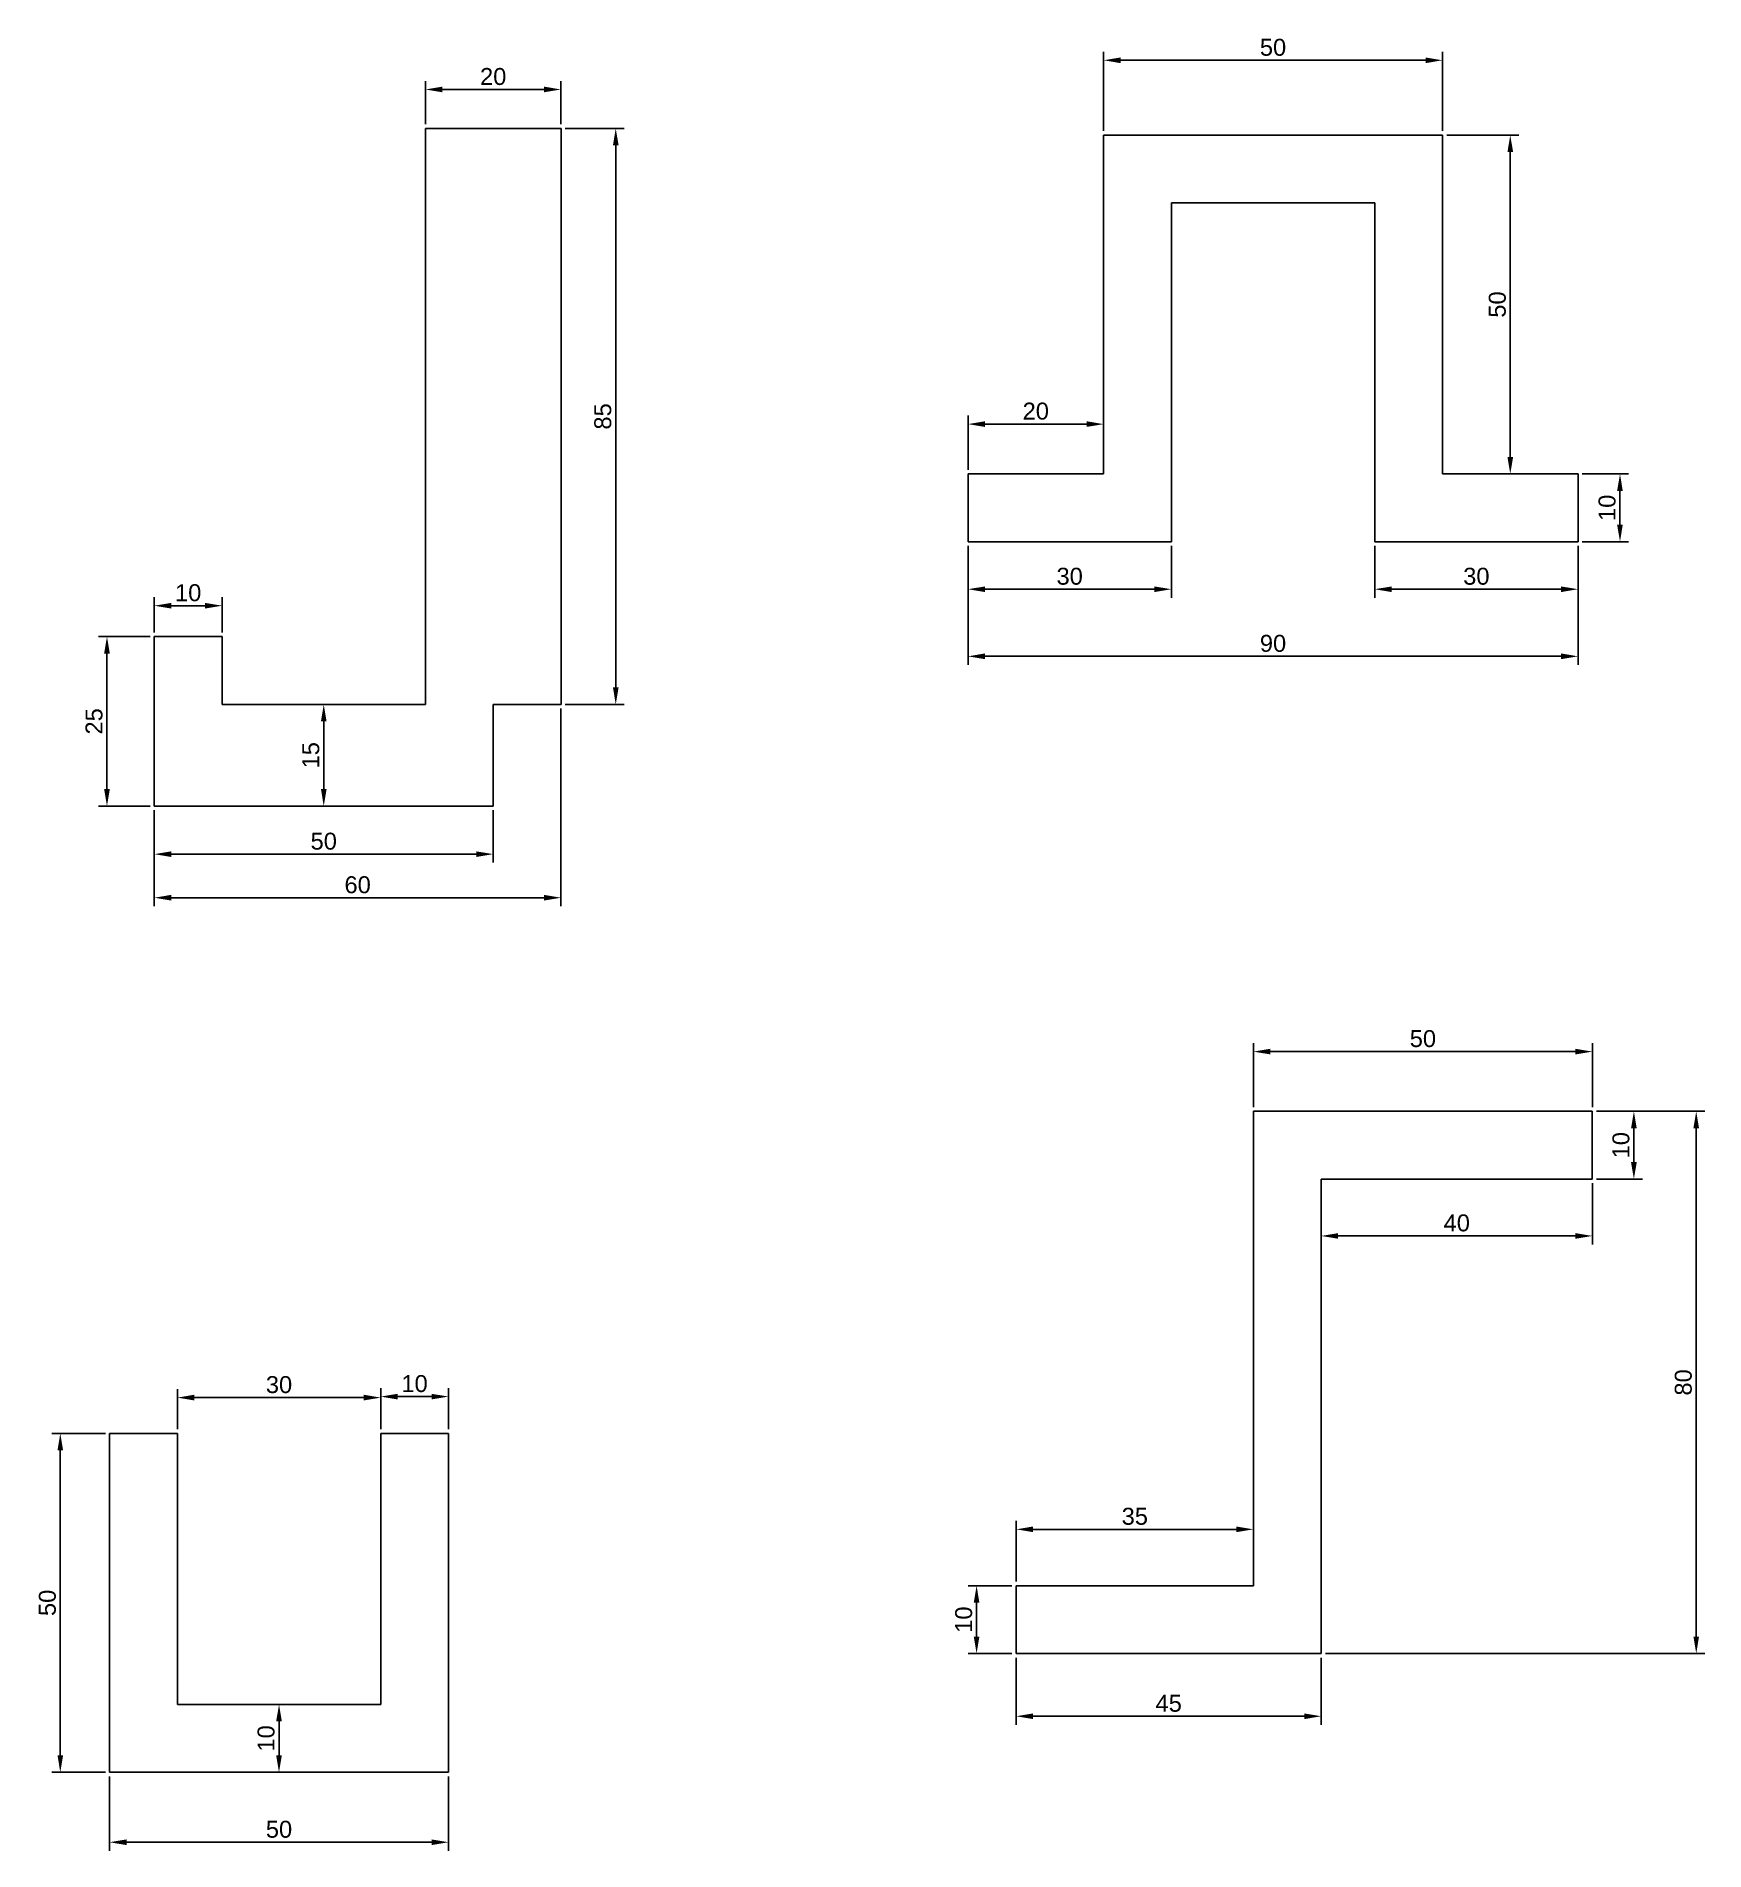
# Model space of a CAD drawing. Header units: millimetres. Extents: x 3287 to 3533, y 490 to 757.
import ezdxf

# ---------------------------------------------------------------- set-up
doc = ezdxf.new("R2010")
doc.units = ezdxf.units.MM
doc.styles.get("Standard").update_dxf_attribs({"font": 'arial.ttf'})
doc.dimstyles.new('ISO-25', dxfattribs={"dimtxt": 2.5, "dimasz": 2.5, "dimexe": 1.25, "dimexo": 0.625, "dimtad": 1, "dimtxsty": 'Standard', "dimcen": 2.5, "dimadec": 0, "dimazin": 0, "dimtfac": 1, "dimtmove": 0, "dimatfit": 3, "dimfxl": 1, "dimarcsym": 0})

# ---------------------------------------------------------------- blocks, each defined once
blk = doc.blocks.new('*D2')
at = {"color": 0, "lineweight": -2, "transparency": 16777216}
for p, q in [((3364.79, 743.88), (3373.49, 743.88)), ((3372.24, 741.38), (3372.24, 661.38)), ((3364.79, 658.88), (3373.49, 658.88))]:
    blk.add_line(p, q, dxfattribs=at)
at = {"color": 0, "transparency": 16777216}
for points in [[(3371.83, 741.38), (3372.66, 741.38), (3372.24, 743.88)], [(3371.83, 661.38), (3372.66, 661.38), (3372.24, 658.88)]]:
    blk.add_solid(points, dxfattribs=at)
at = {"layer": 'Defpoints', "color": 0, "transparency": 16777216}
for p in [(3364.16, 743.88), (3364.16, 658.88), (3372.24, 658.88)]:
    blk.add_point(p, dxfattribs=at)
at = {"color": 0, "transparency": 16777216, "insert": (3370.34, 701.38), "char_height": 2.5, "attachment_point": 5, "rotation": 90}
blk.add_mtext('85', dxfattribs=at)
blk = doc.blocks.new('*D3')
at = {"color": 0, "lineweight": -2, "transparency": 16777216}
for p, q in [((3304.16, 643.26), (3304.16, 635.54)), ((3354.16, 643.26), (3354.16, 635.54)), ((3306.66, 636.79), (3351.66, 636.79))]:
    blk.add_line(p, q, dxfattribs=at)
at = {"color": 0, "transparency": 16777216}
for points in [[(3306.66, 637.2), (3306.66, 636.37), (3304.16, 636.79)], [(3351.66, 637.2), (3351.66, 636.37), (3354.16, 636.79)]]:
    blk.add_solid(points, dxfattribs=at)
at = {"layer": 'Defpoints', "color": 0, "transparency": 16777216}
for p in [(3304.16, 643.88), (3354.16, 643.88), (3354.16, 636.79)]:
    blk.add_point(p, dxfattribs=at)
at = {"color": 0, "transparency": 16777216, "insert": (3329.16, 638.69), "char_height": 2.5, "attachment_point": 5}
blk.add_mtext('50', dxfattribs=at)
blk = doc.blocks.new('*D4')
at = {"color": 0, "lineweight": -2, "transparency": 16777216}
for p, q in [((3364.16, 658.26), (3364.16, 629.11)), ((3304.16, 643.26), (3304.16, 629.11)), ((3306.66, 630.36), (3361.66, 630.36))]:
    blk.add_line(p, q, dxfattribs=at)
at = {"color": 0, "transparency": 16777216}
for points in [[(3306.66, 630.78), (3306.66, 629.94), (3304.16, 630.36)], [(3361.66, 630.78), (3361.66, 629.94), (3364.16, 630.36)]]:
    blk.add_solid(points, dxfattribs=at)
at = {"layer": 'Defpoints', "color": 0, "transparency": 16777216}
for p in [(3364.16, 658.88), (3304.16, 643.88), (3364.16, 630.36)]:
    blk.add_point(p, dxfattribs=at)
at = {"color": 0, "transparency": 16777216, "insert": (3334.16, 632.26), "char_height": 2.5, "attachment_point": 5}
blk.add_mtext('60', dxfattribs=at)
blk = doc.blocks.new('*D5')
at = {"color": 0, "lineweight": -2, "transparency": 16777216}
for p, q in [((3329.79, 658.88), (3330.41, 658.88)), ((3329.16, 656.38), (3329.16, 646.38)), ((3329.79, 643.88), (3330.41, 643.88))]:
    blk.add_line(p, q, dxfattribs=at)
at = {"color": 0, "transparency": 16777216}
for points in [[(3328.75, 656.38), (3329.58, 656.38), (3329.16, 658.88)], [(3328.75, 646.38), (3329.58, 646.38), (3329.16, 643.88)]]:
    blk.add_solid(points, dxfattribs=at)
at = {"layer": 'Defpoints', "color": 0, "transparency": 16777216}
for p in [(3329.16, 658.88), (3329.16, 643.88), (3329.16, 643.88)]:
    blk.add_point(p, dxfattribs=at)
at = {"color": 0, "transparency": 16777216, "insert": (3327.26, 651.38), "char_height": 2.5, "attachment_point": 5, "rotation": 90}
blk.add_mtext('15', dxfattribs=at)
blk = doc.blocks.new('*D6')
at = {"color": 0, "lineweight": -2, "transparency": 16777216}
for p, q in [((3303.54, 668.88), (3295.93, 668.88)), ((3297.18, 666.38), (3297.18, 646.38)), ((3303.54, 643.88), (3295.93, 643.88))]:
    blk.add_line(p, q, dxfattribs=at)
at = {"color": 0, "transparency": 16777216}
for points in [[(3296.76, 666.38), (3297.6, 666.38), (3297.18, 668.88)], [(3296.76, 646.38), (3297.6, 646.38), (3297.18, 643.88)]]:
    blk.add_solid(points, dxfattribs=at)
at = {"layer": 'Defpoints', "color": 0, "transparency": 16777216}
for p in [(3304.16, 668.88), (3297.18, 643.88), (3304.16, 643.88)]:
    blk.add_point(p, dxfattribs=at)
at = {"color": 0, "transparency": 16777216, "insert": (3295.28, 656.38), "char_height": 2.5, "attachment_point": 5, "rotation": 90}
blk.add_mtext('25', dxfattribs=at)
blk = doc.blocks.new('*D7')
at = {"color": 0, "lineweight": -2, "transparency": 16777216}
for p, q in [((3304.16, 669.51), (3304.16, 674.7)), ((3314.16, 669.51), (3314.16, 674.7)), ((3306.66, 673.45), (3311.66, 673.45))]:
    blk.add_line(p, q, dxfattribs=at)
at = {"color": 0, "transparency": 16777216}
for points in [[(3306.66, 673.86), (3306.66, 673.03), (3304.16, 673.45)], [(3311.66, 673.86), (3311.66, 673.03), (3314.16, 673.45)]]:
    blk.add_solid(points, dxfattribs=at)
at = {"layer": 'Defpoints', "color": 0, "transparency": 16777216}
for p in [(3314.16, 673.45), (3304.16, 668.88), (3314.16, 668.88)]:
    blk.add_point(p, dxfattribs=at)
at = {"color": 0, "transparency": 16777216, "insert": (3309.16, 675.35), "char_height": 2.5, "attachment_point": 5}
blk.add_mtext('10', dxfattribs=at)
blk = doc.blocks.new('*D8')
at = {"color": 0, "lineweight": -2, "transparency": 16777216}
for p, q in [((3344.16, 744.51), (3344.16, 750.87)), ((3364.16, 744.51), (3364.16, 750.87)), ((3346.66, 749.62), (3361.66, 749.62))]:
    blk.add_line(p, q, dxfattribs=at)
at = {"color": 0, "transparency": 16777216}
for points in [[(3346.66, 750.04), (3346.66, 749.21), (3344.16, 749.62)], [(3361.66, 750.04), (3361.66, 749.21), (3364.16, 749.62)]]:
    blk.add_solid(points, dxfattribs=at)
at = {"layer": 'Defpoints', "color": 0, "transparency": 16777216}
for p in [(3364.16, 749.62), (3344.16, 743.88), (3364.16, 743.88)]:
    blk.add_point(p, dxfattribs=at)
at = {"color": 0, "transparency": 16777216, "insert": (3354.16, 751.52), "char_height": 2.5, "attachment_point": 5}
blk.add_mtext('20', dxfattribs=at)
blk = doc.blocks.new('*D9')
at = {"color": 0, "lineweight": -2, "transparency": 16777216}
for p, q in [((3494.84, 742.89), (3505.46, 742.89)), ((3504.21, 740.39), (3504.21, 695.39)), ((3494.84, 692.89), (3505.46, 692.89))]:
    blk.add_line(p, q, dxfattribs=at)
at = {"color": 0, "transparency": 16777216}
for points in [[(3503.8, 740.39), (3504.63, 740.39), (3504.21, 742.89)], [(3503.8, 695.39), (3504.63, 695.39), (3504.21, 692.89)]]:
    blk.add_solid(points, dxfattribs=at)
at = {"layer": 'Defpoints', "color": 0, "transparency": 16777216}
for p in [(3494.21, 742.89), (3494.21, 692.89), (3504.21, 692.89)]:
    blk.add_point(p, dxfattribs=at)
at = {"color": 0, "transparency": 16777216, "insert": (3502.31, 717.89), "char_height": 2.5, "attachment_point": 5, "rotation": 90}
blk.add_mtext('50', dxfattribs=at)
blk = doc.blocks.new('*D10')
at = {"color": 0, "lineweight": -2, "transparency": 16777216}
for p, q in [((3444.21, 743.51), (3444.21, 755.18)), ((3494.21, 743.51), (3494.21, 755.18)), ((3491.71, 753.93), (3446.71, 753.93))]:
    blk.add_line(p, q, dxfattribs=at)
at = {"color": 0, "transparency": 16777216}
for points in [[(3446.71, 754.34), (3446.71, 753.51), (3444.21, 753.93)], [(3491.71, 754.34), (3491.71, 753.51), (3494.21, 753.93)]]:
    blk.add_solid(points, dxfattribs=at)
at = {"layer": 'Defpoints', "color": 0, "transparency": 16777216}
for p in [(3444.21, 753.93), (3444.21, 742.89), (3494.21, 742.89)]:
    blk.add_point(p, dxfattribs=at)
at = {"color": 0, "transparency": 16777216, "insert": (3469.21, 755.83), "char_height": 2.5, "attachment_point": 5}
blk.add_mtext('50', dxfattribs=at)
blk = doc.blocks.new('*D11')
at = {"color": 0, "lineweight": -2, "transparency": 16777216}
for p, q in [((3424.21, 693.51), (3424.21, 701.49)), ((3444.21, 693.51), (3444.21, 701.49)), ((3441.71, 700.24), (3426.71, 700.24))]:
    blk.add_line(p, q, dxfattribs=at)
at = {"color": 0, "transparency": 16777216}
for points in [[(3426.71, 700.66), (3426.71, 699.83), (3424.21, 700.24)], [(3441.71, 700.66), (3441.71, 699.83), (3444.21, 700.24)]]:
    blk.add_solid(points, dxfattribs=at)
at = {"layer": 'Defpoints', "color": 0, "transparency": 16777216}
for p in [(3424.21, 700.24), (3424.21, 692.89), (3444.21, 692.89)]:
    blk.add_point(p, dxfattribs=at)
at = {"color": 0, "transparency": 16777216, "insert": (3434.21, 702.15), "char_height": 2.5, "attachment_point": 5}
blk.add_mtext('20', dxfattribs=at)
blk = doc.blocks.new('*D12')
at = {"color": 0, "lineweight": -2, "transparency": 16777216}
for p, q in [((3424.21, 682.26), (3424.21, 674.63)), ((3454.21, 682.26), (3454.21, 674.63)), ((3426.71, 675.88), (3451.71, 675.88))]:
    blk.add_line(p, q, dxfattribs=at)
at = {"color": 0, "transparency": 16777216}
for points in [[(3426.71, 676.29), (3426.71, 675.46), (3424.21, 675.88)], [(3451.71, 676.29), (3451.71, 675.46), (3454.21, 675.88)]]:
    blk.add_solid(points, dxfattribs=at)
at = {"layer": 'Defpoints', "color": 0, "transparency": 16777216}
for p in [(3424.21, 682.89), (3454.21, 682.89), (3454.21, 675.88)]:
    blk.add_point(p, dxfattribs=at)
at = {"color": 0, "transparency": 16777216, "insert": (3439.21, 677.78), "char_height": 2.5, "attachment_point": 5}
blk.add_mtext('30', dxfattribs=at)
blk = doc.blocks.new('*D13')
at = {"color": 0, "lineweight": -2, "transparency": 16777216}
for p, q in [((3484.21, 682.26), (3484.21, 674.63)), ((3514.21, 682.26), (3514.21, 674.63)), ((3486.71, 675.88), (3511.71, 675.88))]:
    blk.add_line(p, q, dxfattribs=at)
at = {"color": 0, "transparency": 16777216}
for points in [[(3486.71, 676.29), (3486.71, 675.46), (3484.21, 675.88)], [(3511.71, 676.29), (3511.71, 675.46), (3514.21, 675.88)]]:
    blk.add_solid(points, dxfattribs=at)
at = {"layer": 'Defpoints', "color": 0, "transparency": 16777216}
for p in [(3484.21, 682.89), (3514.21, 682.89), (3514.21, 675.88)]:
    blk.add_point(p, dxfattribs=at)
at = {"color": 0, "transparency": 16777216, "insert": (3499.21, 677.78), "char_height": 2.5, "attachment_point": 5}
blk.add_mtext('30', dxfattribs=at)
blk = doc.blocks.new('*D14')
at = {"color": 0, "lineweight": -2, "transparency": 16777216}
for p, q in [((3424.21, 682.26), (3424.21, 664.73)), ((3514.21, 682.26), (3514.21, 664.73)), ((3426.71, 665.98), (3511.71, 665.98))]:
    blk.add_line(p, q, dxfattribs=at)
at = {"color": 0, "transparency": 16777216}
for points in [[(3426.71, 666.4), (3426.71, 665.56), (3424.21, 665.98)], [(3511.71, 666.4), (3511.71, 665.56), (3514.21, 665.98)]]:
    blk.add_solid(points, dxfattribs=at)
at = {"layer": 'Defpoints', "color": 0, "transparency": 16777216}
for p in [(3424.21, 682.89), (3514.21, 682.89), (3514.21, 665.98)]:
    blk.add_point(p, dxfattribs=at)
at = {"color": 0, "transparency": 16777216, "insert": (3469.21, 667.88), "char_height": 2.5, "attachment_point": 5}
blk.add_mtext('90', dxfattribs=at)
blk = doc.blocks.new('*D15')
at = {"color": 0, "lineweight": -2, "transparency": 16777216}
for p, q in [((3514.84, 692.89), (3521.65, 692.89)), ((3520.4, 690.39), (3520.4, 685.39)), ((3514.84, 682.89), (3521.65, 682.89))]:
    blk.add_line(p, q, dxfattribs=at)
at = {"color": 0, "transparency": 16777216}
for points in [[(3519.98, 690.39), (3520.81, 690.39), (3520.4, 692.89)], [(3519.98, 685.39), (3520.81, 685.39), (3520.4, 682.89)]]:
    blk.add_solid(points, dxfattribs=at)
at = {"layer": 'Defpoints', "color": 0, "transparency": 16777216}
for p in [(3514.21, 692.89), (3514.21, 682.89), (3520.4, 682.89)]:
    blk.add_point(p, dxfattribs=at)
at = {"color": 0, "transparency": 16777216, "insert": (3518.5, 687.89), "char_height": 2.5, "attachment_point": 5, "rotation": 90}
blk.add_mtext('10', dxfattribs=at)
blk = doc.blocks.new('*D16')
at = {"color": 0, "lineweight": -2, "transparency": 16777216}
for p, q in [((3337.56, 551.94), (3337.56, 558)), ((3347.56, 551.94), (3347.56, 558)), ((3345.06, 556.75), (3340.06, 556.75))]:
    blk.add_line(p, q, dxfattribs=at)
at = {"color": 0, "transparency": 16777216}
for points in [[(3340.06, 557.16), (3340.06, 556.33), (3337.56, 556.75)], [(3345.06, 557.16), (3345.06, 556.33), (3347.56, 556.75)]]:
    blk.add_solid(points, dxfattribs=at)
at = {"layer": 'Defpoints', "color": 0, "transparency": 16777216}
for p in [(3337.56, 556.75), (3337.56, 551.31), (3347.56, 551.31)]:
    blk.add_point(p, dxfattribs=at)
at = {"color": 0, "transparency": 16777216, "insert": (3342.56, 558.65), "char_height": 2.5, "attachment_point": 5}
blk.add_mtext('10', dxfattribs=at)
blk = doc.blocks.new('*D17')
at = {"color": 0, "lineweight": -2, "transparency": 16777216}
for p, q in [((3307.56, 551.94), (3307.56, 557.85)), ((3337.56, 551.94), (3337.56, 557.85)), ((3310.06, 556.6), (3335.06, 556.6))]:
    blk.add_line(p, q, dxfattribs=at)
at = {"color": 0, "transparency": 16777216}
for points in [[(3310.06, 557.02), (3310.06, 556.18), (3307.56, 556.6)], [(3335.06, 557.02), (3335.06, 556.18), (3337.56, 556.6)]]:
    blk.add_solid(points, dxfattribs=at)
at = {"layer": 'Defpoints', "color": 0, "transparency": 16777216}
for p in [(3337.56, 556.6), (3307.56, 551.31), (3337.56, 551.31)]:
    blk.add_point(p, dxfattribs=at)
at = {"color": 0, "transparency": 16777216, "insert": (3322.56, 558.5), "char_height": 2.5, "attachment_point": 5}
blk.add_mtext('30', dxfattribs=at)
blk = doc.blocks.new('*D18')
at = {"color": 0, "lineweight": -2, "transparency": 16777216}
for p, q in [((3296.94, 551.31), (3289.04, 551.31)), ((3290.29, 548.81), (3290.29, 503.81)), ((3296.94, 501.31), (3289.04, 501.31))]:
    blk.add_line(p, q, dxfattribs=at)
at = {"color": 0, "transparency": 16777216}
for points in [[(3289.88, 548.81), (3290.71, 548.81), (3290.29, 551.31)], [(3289.88, 503.81), (3290.71, 503.81), (3290.29, 501.31)]]:
    blk.add_solid(points, dxfattribs=at)
at = {"layer": 'Defpoints', "color": 0, "transparency": 16777216}
for p in [(3297.56, 551.31), (3290.29, 501.31), (3297.56, 501.31)]:
    blk.add_point(p, dxfattribs=at)
at = {"color": 0, "transparency": 16777216, "insert": (3288.39, 526.31), "char_height": 2.5, "attachment_point": 5, "rotation": 90}
blk.add_mtext('50', dxfattribs=at)
blk = doc.blocks.new('*D19')
at = {"color": 0, "lineweight": -2, "transparency": 16777216}
for p, q in [((3297.56, 500.69), (3297.56, 489.74)), ((3347.56, 500.69), (3347.56, 489.74)), ((3300.06, 490.99), (3345.06, 490.99))]:
    blk.add_line(p, q, dxfattribs=at)
at = {"color": 0, "transparency": 16777216}
for points in [[(3300.06, 491.41), (3300.06, 490.57), (3297.56, 490.99)], [(3345.06, 491.41), (3345.06, 490.57), (3347.56, 490.99)]]:
    blk.add_solid(points, dxfattribs=at)
at = {"layer": 'Defpoints', "color": 0, "transparency": 16777216}
for p in [(3297.56, 501.31), (3347.56, 501.31), (3347.56, 490.99)]:
    blk.add_point(p, dxfattribs=at)
at = {"color": 0, "transparency": 16777216, "insert": (3322.56, 492.89), "char_height": 2.5, "attachment_point": 5}
blk.add_mtext('50', dxfattribs=at)
blk = doc.blocks.new('*D20')
at = {"color": 0, "lineweight": -2, "transparency": 16777216}
for p, q in [((3322.56, 508.81), (3322.56, 503.81)), ((3323.19, 511.31), (3323.81, 511.31)), ((3323.19, 501.31), (3323.81, 501.31))]:
    blk.add_line(p, q, dxfattribs=at)
at = {"color": 0, "transparency": 16777216}
for points in [[(3322.14, 508.81), (3322.98, 508.81), (3322.56, 511.31)], [(3322.14, 503.81), (3322.98, 503.81), (3322.56, 501.31)]]:
    blk.add_solid(points, dxfattribs=at)
at = {"layer": 'Defpoints', "color": 0, "transparency": 16777216}
for p in [(3322.56, 511.31), (3322.56, 501.31), (3322.56, 501.31)]:
    blk.add_point(p, dxfattribs=at)
at = {"color": 0, "transparency": 16777216, "insert": (3320.66, 506.31), "char_height": 2.5, "attachment_point": 5, "rotation": 90}
blk.add_mtext('10', dxfattribs=at)
blk = doc.blocks.new('*D21')
at = {"color": 0, "lineweight": -2, "transparency": 16777216}
for p, q in [((3516.94, 598.84), (3523.7, 598.84)), ((3522.45, 596.34), (3522.45, 591.34)), ((3516.94, 588.84), (3523.7, 588.84))]:
    blk.add_line(p, q, dxfattribs=at)
at = {"color": 0, "transparency": 16777216}
for points in [[(3522.03, 596.34), (3522.87, 596.34), (3522.45, 598.84)], [(3522.03, 591.34), (3522.87, 591.34), (3522.45, 588.84)]]:
    blk.add_solid(points, dxfattribs=at)
at = {"layer": 'Defpoints', "color": 0, "transparency": 16777216}
for p in [(3516.32, 598.84), (3516.32, 588.84), (3522.45, 588.84)]:
    blk.add_point(p, dxfattribs=at)
at = {"color": 0, "transparency": 16777216, "insert": (3520.55, 593.84), "char_height": 2.5, "attachment_point": 5, "rotation": 90}
blk.add_mtext('10', dxfattribs=at)
blk = doc.blocks.new('*D22')
at = {"color": 0, "lineweight": -2, "transparency": 16777216}
for p, q in [((3516.94, 598.84), (3532.9, 598.84)), ((3531.65, 596.34), (3531.65, 521.34)), ((3476.94, 518.84), (3532.9, 518.84))]:
    blk.add_line(p, q, dxfattribs=at)
at = {"color": 0, "transparency": 16777216}
for points in [[(3531.23, 596.34), (3532.06, 596.34), (3531.65, 598.84)], [(3531.23, 521.34), (3532.06, 521.34), (3531.65, 518.84)]]:
    blk.add_solid(points, dxfattribs=at)
at = {"layer": 'Defpoints', "color": 0, "transparency": 16777216}
for p in [(3516.32, 598.84), (3476.32, 518.84), (3531.65, 518.84)]:
    blk.add_point(p, dxfattribs=at)
at = {"color": 0, "transparency": 16777216, "insert": (3529.75, 558.84), "char_height": 2.5, "attachment_point": 5, "rotation": 90}
blk.add_mtext('80', dxfattribs=at)
blk = doc.blocks.new('*D23')
at = {"color": 0, "lineweight": -2, "transparency": 16777216}
for p, q in [((3466.32, 599.47), (3466.32, 608.9)), ((3516.32, 599.47), (3516.32, 608.9)), ((3468.82, 607.65), (3513.82, 607.65))]:
    blk.add_line(p, q, dxfattribs=at)
at = {"color": 0, "transparency": 16777216}
for points in [[(3468.82, 608.07), (3468.82, 607.24), (3466.32, 607.65)], [(3513.82, 608.07), (3513.82, 607.24), (3516.32, 607.65)]]:
    blk.add_solid(points, dxfattribs=at)
at = {"layer": 'Defpoints', "color": 0, "transparency": 16777216}
for p in [(3516.32, 607.65), (3466.32, 598.84), (3516.32, 598.84)]:
    blk.add_point(p, dxfattribs=at)
at = {"color": 0, "transparency": 16777216, "insert": (3491.32, 609.56), "char_height": 2.5, "attachment_point": 5}
blk.add_mtext('50', dxfattribs=at)
blk = doc.blocks.new('*D24')
at = {"color": 0, "lineweight": -2, "transparency": 16777216}
for p, q in [((3476.32, 588.22), (3476.32, 579.2)), ((3516.32, 588.22), (3516.32, 579.2)), ((3478.82, 580.45), (3513.82, 580.45))]:
    blk.add_line(p, q, dxfattribs=at)
at = {"color": 0, "transparency": 16777216}
for points in [[(3478.82, 580.87), (3478.82, 580.04), (3476.32, 580.45)], [(3513.82, 580.87), (3513.82, 580.04), (3516.32, 580.45)]]:
    blk.add_solid(points, dxfattribs=at)
at = {"layer": 'Defpoints', "color": 0, "transparency": 16777216}
for p in [(3476.32, 588.84), (3516.32, 588.84), (3516.32, 580.45)]:
    blk.add_point(p, dxfattribs=at)
at = {"color": 0, "transparency": 16777216, "insert": (3496.32, 582.36), "char_height": 2.5, "attachment_point": 5}
blk.add_mtext('40', dxfattribs=at)
blk = doc.blocks.new('*D25')
at = {"color": 0, "lineweight": -2, "transparency": 16777216}
for p, q in [((3431.32, 529.47), (3431.32, 538.41)), ((3466.32, 529.47), (3466.32, 538.41)), ((3433.82, 537.16), (3463.82, 537.16))]:
    blk.add_line(p, q, dxfattribs=at)
at = {"color": 0, "transparency": 16777216}
for points in [[(3433.82, 537.58), (3433.82, 536.75), (3431.32, 537.16)], [(3463.82, 537.58), (3463.82, 536.75), (3466.32, 537.16)]]:
    blk.add_solid(points, dxfattribs=at)
at = {"layer": 'Defpoints', "color": 0, "transparency": 16777216}
for p in [(3466.32, 537.16), (3431.32, 528.84), (3466.32, 528.84)]:
    blk.add_point(p, dxfattribs=at)
at = {"color": 0, "transparency": 16777216, "insert": (3448.82, 539.07), "char_height": 2.5, "attachment_point": 5}
blk.add_mtext('35', dxfattribs=at)
blk = doc.blocks.new('*D26')
at = {"color": 0, "lineweight": -2, "transparency": 16777216}
for p, q in [((3430.69, 528.84), (3424.23, 528.84)), ((3425.48, 526.34), (3425.48, 521.34)), ((3430.69, 518.84), (3424.23, 518.84))]:
    blk.add_line(p, q, dxfattribs=at)
at = {"color": 0, "transparency": 16777216}
for points in [[(3425.06, 526.34), (3425.89, 526.34), (3425.48, 528.84)], [(3425.06, 521.34), (3425.89, 521.34), (3425.48, 518.84)]]:
    blk.add_solid(points, dxfattribs=at)
at = {"layer": 'Defpoints', "color": 0, "transparency": 16777216}
for p in [(3431.32, 528.84), (3425.48, 518.84), (3431.32, 518.84)]:
    blk.add_point(p, dxfattribs=at)
at = {"color": 0, "transparency": 16777216, "insert": (3423.58, 523.84), "char_height": 2.5, "attachment_point": 5, "rotation": 90}
blk.add_mtext('10', dxfattribs=at)
blk = doc.blocks.new('*D27')
at = {"color": 0, "lineweight": -2, "transparency": 16777216}
for p, q in [((3431.32, 518.22), (3431.32, 508.33)), ((3476.32, 518.22), (3476.32, 508.33)), ((3433.82, 509.58), (3473.82, 509.58))]:
    blk.add_line(p, q, dxfattribs=at)
at = {"color": 0, "transparency": 16777216}
for points in [[(3433.82, 510), (3433.82, 509.16), (3431.32, 509.58)], [(3473.82, 510), (3473.82, 509.16), (3476.32, 509.58)]]:
    blk.add_solid(points, dxfattribs=at)
at = {"layer": 'Defpoints', "color": 0, "transparency": 16777216}
for p in [(3431.32, 518.84), (3476.32, 518.84), (3476.32, 509.58)]:
    blk.add_point(p, dxfattribs=at)
at = {"color": 0, "transparency": 16777216, "insert": (3453.82, 511.48), "char_height": 2.5, "attachment_point": 5}
blk.add_mtext('45', dxfattribs=at)

msp = doc.modelspace()

# ---------------------------------------------------------------- linework, layer by layer
for p, q in [((3364.164, 743.882), (3344.164, 743.882)), ((3344.164, 743.882), (3344.164, 658.882)), ((3364.164, 658.882), (3364.164, 743.882)), ((3444.214, 742.886), (3494.214, 742.886)), ((3444.214, 692.886), (3444.214, 742.886)), ((3494.214, 742.886), (3494.214, 692.886)), ((3484.214, 732.886), (3454.214, 732.886)), ((3454.214, 732.886), (3454.214, 682.886)), ((3484.214, 682.886), (3484.214, 732.886)), ((3424.214, 682.886), (3424.214, 692.886)), ((3424.214, 692.886), (3444.214, 692.886)), ((3494.214, 692.886), (3514.214, 692.886)), ((3514.214, 692.886), (3514.214, 682.886)), ((3454.214, 682.886), (3424.214, 682.886)), ((3514.214, 682.886), (3484.214, 682.886)), ((3314.164, 668.882), (3304.164, 668.882)), ((3304.164, 668.882), (3304.164, 643.882)), ((3314.164, 658.882), (3314.164, 668.882)), ((3344.164, 658.882), (3314.164, 658.882)), ((3354.164, 643.882), (3354.164, 658.882)), ((3354.164, 658.882), (3364.164, 658.882)), ((3304.164, 643.882), (3354.164, 643.882)), ((3516.317, 598.843), (3466.317, 598.843)), ((3466.317, 598.843), (3466.317, 528.843)), ((3516.317, 588.843), (3516.317, 598.843)), ((3476.317, 518.843), (3476.317, 588.843)), ((3476.317, 588.843), (3516.317, 588.843)), ((3307.561, 551.313), (3297.561, 551.313)), ((3297.561, 551.313), (3297.561, 501.313)), ((3307.561, 511.313), (3307.561, 551.313)), ((3347.561, 551.313), (3337.561, 551.313)), ((3337.561, 551.313), (3337.561, 511.313)), ((3347.561, 501.313), (3347.561, 551.313)), ((3466.317, 528.843), (3431.317, 528.843)), ((3431.317, 528.843), (3431.317, 518.843)), ((3431.317, 518.843), (3476.317, 518.843)), ((3337.561, 511.313), (3307.561, 511.313)), ((3297.561, 501.313), (3347.561, 501.313))]:
    msp.add_line(p, q)

# ---------------------------------------------------------------- dimensions: what is measured, and where the dimension line sits
for base, p1, p2, picture, middle in [((3444.214, 753.927), (3494.214, 742.886), (3444.214, 742.886), '*D10', (3469.214, 755.828)), ((3364.164, 749.623), (3344.164, 743.882), (3364.164, 743.882), '*D8', (3354.164, 751.525)), ((3424.214, 700.244), (3444.214, 692.886), (3424.214, 692.886), '*D11', (3434.214, 702.146)), ((3454.214, 675.878), (3424.214, 682.886), (3454.214, 682.886), '*D12', (3439.214, 677.78)), ((3514.214, 665.979), (3424.214, 682.886), (3514.214, 682.886), '*D14', (3469.214, 667.88)), ((3514.214, 675.878), (3484.214, 682.886), (3514.214, 682.886), '*D13', (3499.214, 677.78)), ((3314.164, 673.448), (3304.164, 668.882), (3314.164, 668.882), '*D7', (3309.164, 675.349)), ((3364.164, 630.361), (3304.164, 643.882), (3364.164, 658.882), '*D4', (3334.164, 632.262)), ((3354.164, 636.788), (3304.164, 643.882), (3354.164, 643.882), '*D3', (3329.164, 638.689)), ((3516.317, 607.654), (3466.317, 598.843), (3516.317, 598.843), '*D23', (3491.317, 609.556)), ((3516.317, 580.454), (3476.317, 588.843), (3516.317, 588.843), '*D24', (3496.317, 582.356)), ((3337.561, 556.601), (3307.561, 551.313), (3337.561, 551.313), '*D17', (3322.561, 558.503)), ((3337.561, 556.748), (3347.561, 551.313), (3337.561, 551.313), '*D16', (3342.561, 558.649)), ((3466.317, 537.164), (3431.317, 528.843), (3466.317, 528.843), '*D25', (3448.817, 539.066)), ((3476.317, 509.58), (3431.317, 518.843), (3476.317, 518.843), '*D27', (3453.817, 511.477)), ((3347.561, 490.991), (3297.561, 501.313), (3347.561, 501.313), '*D19', (3322.561, 492.892))]:
    dim = msp.add_linear_dim(base=base, p1=p1, p2=p2, dimstyle='ISO-25')
    dim.commit()
    dim.dimension.update_dxf_attribs({"geometry": picture, "text_midpoint": middle})
for base, p1, p2, picture, middle in [((3372.245, 658.882), (3364.164, 743.882), (3364.164, 658.882), '*D2', (3370.343, 701.382)), ((3504.214, 692.886), (3494.214, 742.886), (3494.214, 692.886), '*D9', (3502.313, 717.886)), ((3520.397, 682.886), (3514.214, 692.886), (3514.214, 682.886), '*D15', (3518.496, 687.886)), ((3297.179, 643.882), (3304.164, 668.882), (3304.164, 643.882), '*D6', (3295.277, 656.382)), ((3329.164, 643.882), (3329.164, 658.882), (3329.164, 643.882), '*D5', (3327.263, 651.382)), ((3531.648, 518.843), (3516.317, 598.843), (3476.317, 518.843), '*D22', (3529.747, 558.843)), ((3522.449, 588.843), (3516.317, 598.843), (3516.317, 588.843), '*D21', (3520.548, 593.843)), ((3290.294, 501.313), (3297.561, 551.313), (3297.561, 501.313), '*D18', (3288.392, 526.313)), ((3425.477, 518.843), (3431.317, 528.843), (3431.317, 518.843), '*D26', (3423.576, 523.843)), ((3322.561, 501.313), (3322.561, 511.313), (3322.561, 501.313), '*D20', (3320.66, 506.313))]:
    dim = msp.add_linear_dim(base=base, p1=p1, p2=p2, angle=90, dimstyle='ISO-25')
    dim.commit()
    dim.dimension.update_dxf_attribs({"geometry": picture, "text_midpoint": middle})

doc.saveas('drawing.dxf')
